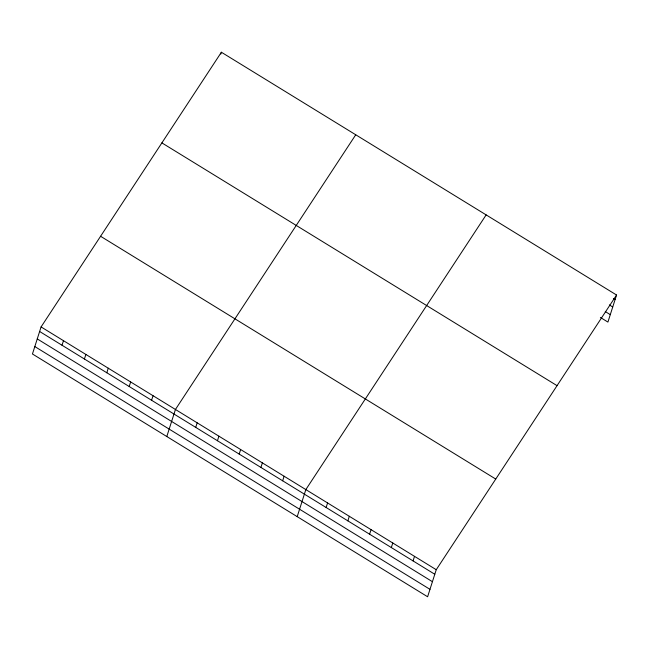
<?xml version="1.0" encoding="UTF-8"?>
<svg xmlns="http://www.w3.org/2000/svg" width="649" height="649" viewBox="0 0 649 649"><rect width="100%" height="100%" fill="white"/><g stroke="black" fill="none" stroke-linecap="round" stroke-linejoin="round"><path stroke-width="0.97" d="M41.082 326.926L32.45 353.989L427.61 596.764L436.25 569.708L616.55 295.011L221.39 52.236L41.082 326.926L436.25 569.708M62.02 345.244L63.48 340.684M84.419 359.002L85.871 354.443M106.809 372.761L108.261 368.202M220.806 54.062L221.39 52.236M129.2 386.512L130.652 381.961M151.59 400.271L153.05 395.712M166.801 436.534L175.441 409.47L355.741 134.781M195.722 427.383L197.174 422.824M217.456 440.736L218.908 436.177M239.189 454.089L240.641 449.53M260.922 467.442L262.374 462.883M282.656 480.795L284.108 476.236M297.21 516.645L305.841 489.589L486.15 214.892M326.123 507.502L327.575 502.943M347.856 520.855L349.308 516.296M369.589 534.2L371.05 529.649M391.323 547.553L392.783 543.002M413.056 560.906L414.516 556.355M616.55 295.011L607.918 322.074L600.39 317.45M613.427 298.54L615.098 299.57M609.379 304.941L612.729 306.993M605.266 311.561L610.287 314.643M161.885 142.885L557.053 385.66M100.587 236.277L495.747 479.059M39.63 331.485L434.789 574.26M37.261 338.908L432.421 581.691M34.819 346.566L429.979 589.341"/></g></svg>
